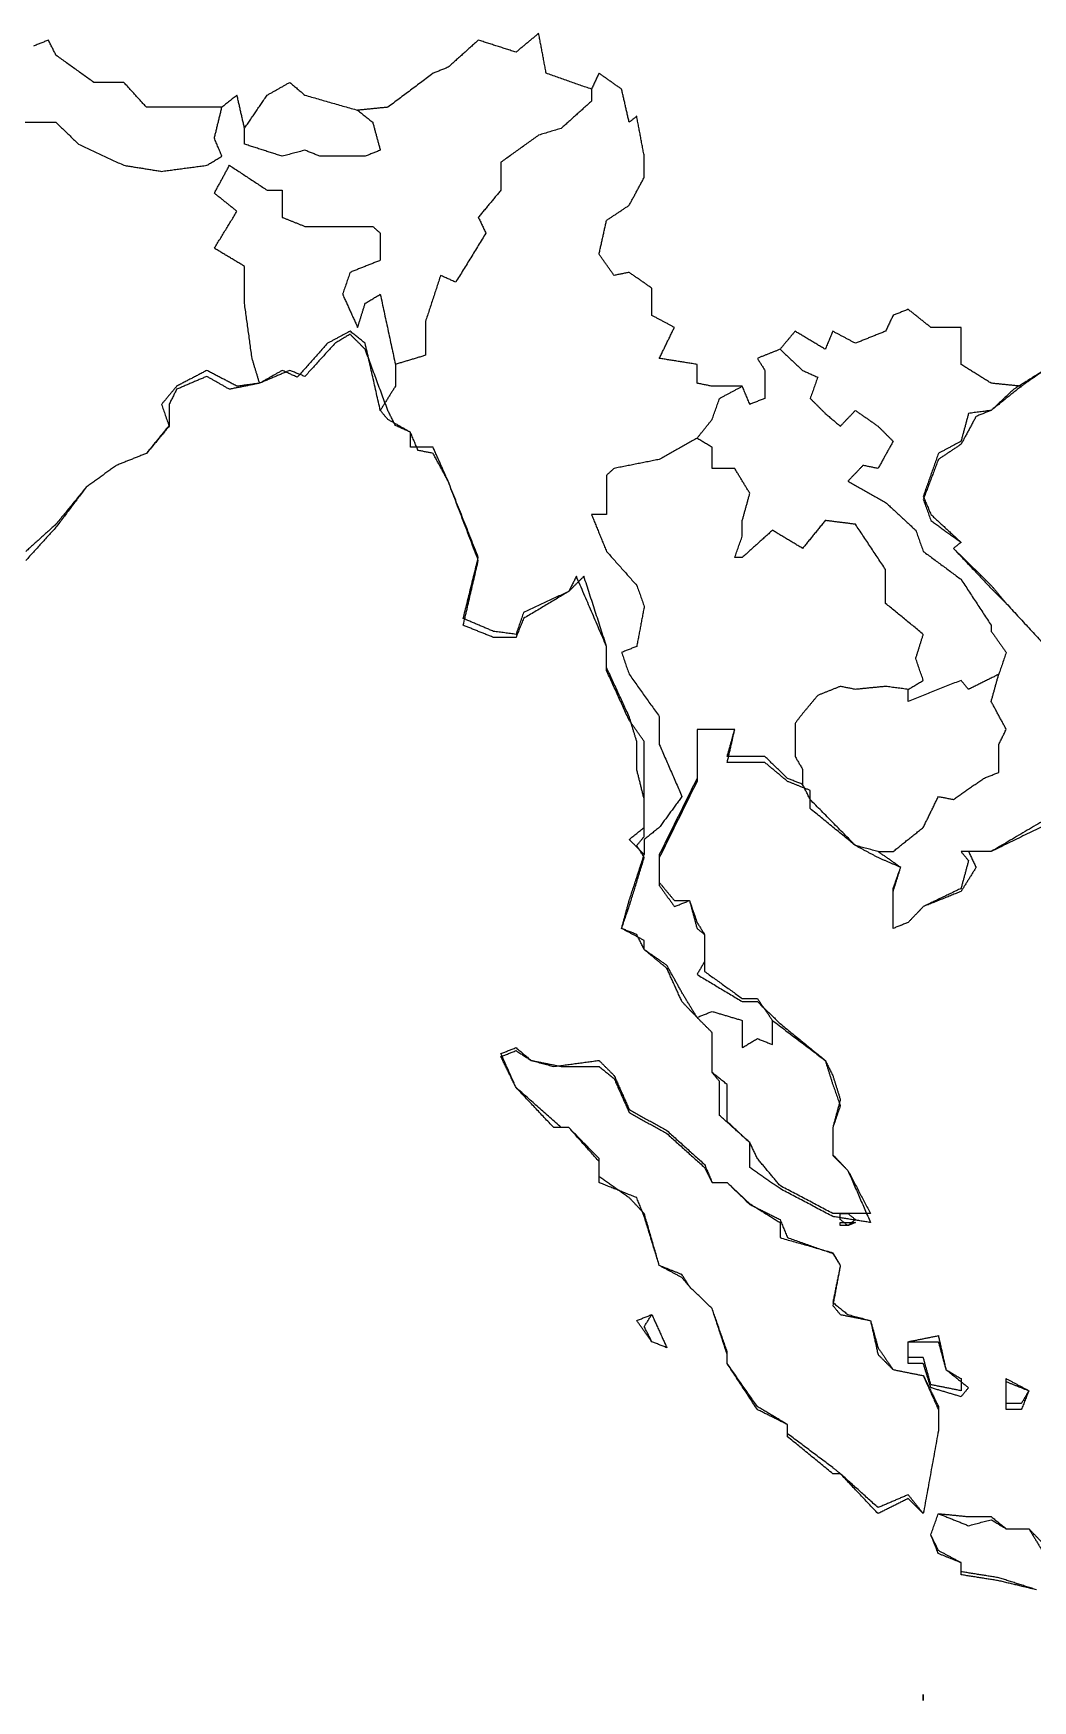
# Model space of a CAD drawing. Header units: millimetres. Extents: x 4 to 525, y -334 to -6.
# Drawn here: x 374.1 to 409.2, y -254.6 to -196.1 of the extents above; entities that cross this region are included whole.
import ezdxf

# ---------------------------------------------------------------- set-up
doc = ezdxf.new("R2010")
doc.units = ezdxf.units.MM
for name, color, linetype in [('boundaries383', 7, 'CONTINUOUS'), ('boundaries384', 7, 'CONTINUOUS'), ('boundaries393', 7, 'CONTINUOUS'), ('boundaries402', 7, 'CONTINUOUS'), ('boundaries403', 7, 'CONTINUOUS'), ('boundaries404', 7, 'CONTINUOUS'), ('boundaries406', 7, 'CONTINUOUS'), ('boundaries408', 7, 'CONTINUOUS'), ('boundaries410', 7, 'CONTINUOUS'), ('boundaries414', 7, 'CONTINUOUS'), ('boundaries419', 7, 'CONTINUOUS'), ('boundaries426', 7, 'CONTINUOUS'), ('boundaries440', 7, 'CONTINUOUS'), ('boundaries446', 7, 'CONTINUOUS'), ('boundaries447', 7, 'CONTINUOUS'), ('boundaries451', 7, 'CONTINUOUS'), ('boundaries458', 7, 'CONTINUOUS'), ('boundaries459', 7, 'CONTINUOUS'), ('boundaries463', 7, 'CONTINUOUS'), ('boundaries467', 7, 'CONTINUOUS'), ('boundaries471', 7, 'CONTINUOUS'), ('boundaries472', 7, 'CONTINUOUS'), ('boundaries474', 7, 'CONTINUOUS'), ('boundaries475', 7, 'CONTINUOUS'), ('boundaries478', 7, 'CONTINUOUS'), ('boundaries479', 7, 'CONTINUOUS'), ('boundaries482', 7, 'CONTINUOUS'), ('boundaries538', 7, 'CONTINUOUS'), ('boundaries539', 7, 'CONTINUOUS'), ('boundaries541', 7, 'CONTINUOUS'), ('boundaries552', 7, 'CONTINUOUS'), ('boundaries579', 7, 'CONTINUOUS'), ('boundaries610', 7, 'CONTINUOUS'), ('boundaries637', 7, 'CONTINUOUS'), ('boundaries639', 7, 'CONTINUOUS'), ('boundaries641', 7, 'CONTINUOUS'), ('boundaries646', 7, 'CONTINUOUS'), ('boundaries689', 7, 'CONTINUOUS'), ('boundaries704', 7, 'CONTINUOUS'), ('boundaries711', 7, 'CONTINUOUS'), ('boundaries715', 7, 'CONTINUOUS'), ('boundaries738', 7, 'CONTINUOUS'), ('boundaries762', 7, 'CONTINUOUS'), ('mapOutline041', 7, 'CONTINUOUS'), ('mapOutline059', 7, 'CONTINUOUS'), ('mapOutline068', 7, 'CONTINUOUS'), ('mapOutline069', 7, 'CONTINUOUS'), ('mapOutline071', 7, 'CONTINUOUS'), ('mapOutline082', 7, 'CONTINUOUS'), ('mapOutline092', 7, 'CONTINUOUS'), ('mapOutline279', 7, 'CONTINUOUS')]:
    doc.layers.add(name, color=color, linetype=linetype)

msp = doc.modelspace()

# ---------------------------------------------------------------- linework, layer by layer
at = {"layer": 'boundaries383'}
for points in [[(380.471, -199.76), (380.735, -198.676)], [(372.798, -199.205), (374.915, -199.205)], [(374.915, -199.205), (375.708, -199.972)], [(375.708, -199.972), (377.296, -200.713)], [(380.735, -200.395), (380.471, -199.76)], [(380.206, -200.713), (380.735, -200.395)], [(377.296, -200.713), (378.619, -200.925)], [(378.619, -200.925), (380.206, -200.713)]]:
    msp.add_open_spline(points, degree=1, dxfattribs=at)
at = {"layer": 'boundaries384'}
for points in [[(374.65, -196.321), (374.121, -196.532)], [(374.915, -196.85), (374.65, -196.321)], [(376.238, -197.802), (374.915, -196.85)], [(377.296, -197.802), (376.237, -197.802)], [(378.09, -198.676), (377.296, -197.802)], [(380.735, -198.676), (378.09, -198.676)]]:
    msp.add_open_spline(points, degree=1, dxfattribs=at)
at = {"layer": 'boundaries393'}
for points in [[(389.731, -196.321), (388.673, -197.273)], [(391.054, -196.744), (389.731, -196.321)], [(391.848, -196.083), (391.054, -196.744)], [(392.113, -197.485), (391.848, -196.083)], [(388.144, -197.485), (386.556, -198.676)], [(388.673, -197.273), (388.144, -197.485)], [(393.7, -198.041), (392.113, -197.485)], [(386.556, -198.676), (385.498, -198.781)]]:
    msp.add_open_spline(points, degree=1, dxfattribs=at)
at = {"layer": 'boundaries402'}
for points in [[(393.965, -197.485), (393.7, -198.041)], [(394.758, -198.041), (393.965, -197.485)]]:
    msp.add_open_spline(points, degree=1, dxfattribs=at)
at = {"layer": 'boundaries403'}
for points in [[(381.529, -199.416), (382.323, -198.252)], [(382.323, -198.252), (383.117, -197.802)], [(383.117, -197.802), (383.646, -198.252)], [(383.646, -198.252), (385.498, -198.781)]]:
    msp.add_open_spline(points, degree=1, dxfattribs=at)
at = {"layer": 'boundaries404'}
for points in [[(393.7, -198.041), (393.7, -198.464)], [(393.7, -198.464), (392.642, -199.416)], [(392.642, -199.416), (391.848, -199.655)], [(391.848, -199.655), (390.525, -200.607)], [(390.525, -200.607), (390.525, -201.586)], [(390.525, -201.586), (389.731, -202.539)], [(389.731, -202.539), (389.996, -203.094)], [(389.996, -203.094), (388.938, -204.814)], [(388.408, -204.576), (387.879, -206.19)], [(388.938, -204.814), (388.408, -204.576)], [(387.879, -206.19), (387.879, -207.38)], [(387.879, -207.38), (386.821, -207.698)]]:
    msp.add_open_spline(points, degree=1, dxfattribs=at)
at = {"layer": 'boundaries406'}
for points in [[(395.023, -199.205), (394.758, -198.041)], [(395.288, -198.993), (395.023, -199.205)], [(395.552, -200.395), (395.288, -198.993)], [(395.552, -201.136), (395.552, -200.395)], [(395.023, -202.115), (395.552, -201.136)], [(394.229, -202.644), (395.023, -202.115)], [(393.965, -203.835), (394.229, -202.644)], [(394.494, -204.576), (393.965, -203.835)], [(395.023, -204.47), (394.494, -204.576)], [(395.817, -205.026), (395.023, -204.47)], [(395.817, -205.978), (395.817, -205.026)], [(396.61, -206.401), (395.817, -205.978)], [(396.081, -207.486), (396.61, -206.401)], [(397.404, -207.698), (396.081, -207.486)], [(397.404, -208.359), (397.404, -207.698)], [(397.933, -208.465), (397.404, -208.359)], [(398.992, -208.465), (397.933, -208.465)]]:
    msp.add_open_spline(points, degree=1, dxfattribs=at)
at = {"layer": 'boundaries408'}
for points in [[(381.265, -198.252), (380.735, -198.676)], [(381.529, -199.416), (381.265, -198.252)]]:
    msp.add_open_spline(points, degree=1, dxfattribs=at)
at = {"layer": 'boundaries410'}
for points in [[(385.498, -198.781), (386.027, -199.205)], [(386.027, -199.205), (386.292, -200.184)]]:
    msp.add_open_spline(points, degree=1, dxfattribs=at)
at = {"layer": 'boundaries414'}
for points in [[(381.529, -199.972), (381.529, -199.416)], [(382.852, -200.395), (381.529, -199.972)], [(383.646, -200.184), (382.852, -200.395)], [(384.175, -200.395), (383.646, -200.184)], [(385.762, -200.395), (384.175, -200.395)], [(386.292, -200.184), (385.762, -200.395)]]:
    msp.add_open_spline(points, degree=1, dxfattribs=at)
at = {"layer": 'boundaries419'}
for points in [[(380.471, -201.692), (381, -200.713)], [(381, -200.713), (382.323, -201.586)], [(381.265, -202.327), (380.471, -201.692)], [(382.323, -201.586), (382.852, -201.586)], [(382.852, -201.586), (382.852, -202.539)], [(380.471, -203.623), (381.265, -202.327)], [(381.529, -204.258), (380.471, -203.623)], [(381.529, -205.555), (381.529, -204.258)], [(381.794, -207.486), (381.529, -205.555)], [(382.058, -208.359), (381.794, -207.486)]]:
    msp.add_open_spline(points, degree=1, dxfattribs=at)
at = {"layer": 'boundaries426'}
for points in [[(382.852, -202.539), (383.646, -202.856)], [(383.646, -202.856), (386.027, -202.856)], [(386.027, -202.856), (386.292, -203.094)], [(386.292, -203.094), (386.292, -204.047)], [(386.292, -204.047), (385.233, -204.47)], [(385.233, -204.47), (384.969, -205.237)], [(384.969, -205.237), (385.498, -206.401)], [(385.762, -205.555), (386.292, -205.237)], [(386.292, -205.237), (386.821, -207.698)], [(385.498, -206.401), (385.763, -205.555)]]:
    msp.add_open_spline(points, degree=1, dxfattribs=at)
at = {"layer": 'boundaries440'}
for points in [[(380.206, -207.91), (379.148, -208.465)], [(381.265, -208.465), (380.206, -207.91)], [(379.148, -208.465), (378.619, -209.1)], [(382.058, -208.359), (381.265, -208.465)], [(378.619, -209.1), (378.883, -209.868)], [(378.883, -209.868), (378.09, -210.82)], [(378.09, -210.82), (377.031, -211.243)], [(377.031, -211.243), (375.973, -212.011)], [(375.973, -212.011), (374.915, -213.307)], [(374.915, -213.307), (373.856, -214.26)]]:
    msp.add_open_spline(points, degree=1, dxfattribs=at)
at = {"layer": 'boundaries446'}
for points in [[(405.606, -206.401), (404.812, -205.766)], [(406.665, -206.401), (405.606, -206.401)], [(406.665, -207.698), (406.665, -206.401)], [(407.723, -208.359), (406.665, -207.698)], [(408.781, -208.465), (407.723, -208.359)]]:
    msp.add_open_spline(points, degree=1, dxfattribs=at)
at = {"layer": 'boundaries447'}
for points in [[(404.812, -205.766), (404.283, -205.978)], [(404.283, -205.978), (404.019, -206.534)], [(400.844, -206.534), (400.315, -207.169)], [(401.902, -207.169), (400.844, -206.534)], [(402.167, -206.534), (401.902, -207.169)], [(402.96, -206.957), (402.167, -206.534)], [(404.019, -206.534), (402.96, -206.957)]]:
    msp.add_open_spline(points, degree=1, dxfattribs=at)
at = {"layer": 'boundaries451'}
for points in [[(384.44, -206.957), (383.381, -208.148)], [(385.233, -206.534), (384.44, -206.957)], [(385.763, -206.957), (385.233, -206.534)], [(386.292, -209.312), (385.762, -206.957)], [(382.852, -207.91), (382.058, -208.359)], [(383.381, -208.148), (382.852, -207.91)]]:
    msp.add_open_spline(points, degree=1, dxfattribs=at)
at = {"layer": 'boundaries458'}
for points in [[(400.315, -207.169), (401.108, -207.91)], [(401.108, -207.91), (401.638, -208.148)], [(401.638, -208.148), (401.373, -208.889)]]:
    msp.add_open_spline(points, degree=1, dxfattribs=at)
at = {"layer": 'boundaries459'}
for points in [[(400.315, -207.169), (399.521, -207.486)], [(399.521, -207.486), (399.785, -207.91)], [(399.785, -207.91), (399.785, -208.889)], [(399.256, -209.1), (398.992, -208.465)], [(399.785, -208.889), (399.256, -209.1)]]:
    msp.add_open_spline(points, degree=1, dxfattribs=at)
at = {"layer": 'boundaries463'}
msp.add_open_spline([(409.575, -207.91), (408.781, -208.465)], degree=1, dxfattribs=at)
at = {"layer": 'boundaries467'}
for points in [[(386.821, -207.698), (386.821, -208.465)], [(386.821, -208.465), (386.292, -209.312)]]:
    msp.add_open_spline(points, degree=1, dxfattribs=at)
at = {"layer": 'boundaries471'}
for points in [[(398.198, -208.889), (398.992, -208.465)], [(397.933, -209.629), (398.198, -208.889)], [(397.404, -210.291), (397.933, -209.629)]]:
    msp.add_open_spline(points, degree=1, dxfattribs=at)
at = {"layer": 'boundaries472'}
for points in [[(408.781, -208.465), (407.723, -209.312)], [(406.929, -209.418), (406.665, -210.397)], [(407.723, -209.312), (406.929, -209.418)], [(406.665, -210.397), (405.871, -210.82)], [(405.871, -210.82), (405.342, -212.328)], [(405.342, -212.328), (405.606, -212.963)], [(405.606, -212.963), (406.665, -213.942)], [(406.665, -213.942), (406.4, -214.154)], [(406.4, -214.154), (407.723, -215.45)], [(407.723, -215.45), (408.252, -216.085)], [(408.252, -216.085), (409.84, -217.805)], [(410.104, -223.388), (407.723, -224.79)], [(404.548, -225.346), (403.754, -224.79)], [(407.723, -224.79), (406.665, -224.79)], [(406.665, -224.79), (406.929, -225.108)], [(406.929, -225.108), (406.665, -226.086)], [(404.283, -226.086), (404.548, -225.346)], [(404.283, -227.489), (404.283, -226.086)], [(406.665, -226.086), (405.342, -226.721)], [(405.342, -226.721), (404.813, -227.277)], [(404.813, -227.277), (404.283, -227.489)]]:
    msp.add_open_spline(points, degree=1, dxfattribs=at)
at = {"layer": 'boundaries474'}
for points in [[(401.373, -208.889), (401.902, -209.418)], [(401.902, -209.418), (402.431, -209.868)], [(402.431, -209.868), (402.96, -209.312)], [(402.96, -209.312), (403.754, -209.868)], [(403.754, -209.868), (404.283, -210.397)], [(404.283, -210.397), (403.754, -211.349)], [(403.225, -211.243), (402.696, -211.799)], [(403.754, -211.349), (403.225, -211.243)], [(402.696, -211.799), (404.019, -212.54)], [(404.019, -212.54), (405.077, -213.519)], [(405.077, -213.519), (405.342, -214.26)], [(405.342, -214.26), (406.665, -215.239)], [(406.665, -215.239), (407.723, -216.853)], [(407.723, -216.853), (407.723, -217.064)], [(407.723, -217.064), (408.252, -217.805)], [(408.252, -217.805), (407.988, -218.572)]]:
    msp.add_open_spline(points, degree=1, dxfattribs=at)
at = {"layer": 'boundaries475'}
for points in [[(386.556, -209.629), (386.292, -209.312)], [(387.35, -210.079), (386.556, -209.629)], [(387.35, -210.608), (387.35, -210.079)], [(388.144, -210.608), (387.35, -210.608)], [(388.673, -211.799), (388.144, -210.608)], [(389.731, -214.471), (388.673, -211.799)], [(389.202, -216.614), (389.731, -214.471)], [(393.171, -215.133), (392.906, -215.662)], [(394.229, -217.593), (393.171, -215.133)], [(392.906, -215.662), (391.319, -216.403)], [(391.319, -216.403), (391.054, -217.17)], [(390.26, -217.064), (389.202, -216.614)], [(391.054, -217.17), (390.26, -217.064)], [(394.229, -218.334), (394.229, -217.593)], [(395.023, -220.054), (394.229, -218.334)], [(395.288, -220.927), (395.023, -220.054)], [(395.288, -221.906), (395.288, -220.927)], [(395.552, -222.964), (395.288, -221.906)], [(395.552, -223.943), (395.552, -222.964)], [(395.023, -224.367), (395.552, -223.943)], [(395.552, -224.896), (395.023, -224.367)]]:
    msp.add_open_spline(points, degree=1, dxfattribs=at)
at = {"layer": 'boundaries478'}
msp.add_open_spline([(397.933, -210.608), (397.404, -210.291)], degree=1, dxfattribs=at)
at = {"layer": 'boundaries479'}
for points in [[(397.404, -210.291), (396.081, -211.032)], [(396.081, -211.032), (394.494, -211.349)], [(394.494, -211.349), (394.229, -211.587)], [(394.229, -211.587), (394.229, -212.963)], [(394.229, -212.963), (393.7, -212.963)], [(393.7, -212.963), (394.229, -214.26)], [(394.229, -214.26), (395.288, -215.45)], [(395.288, -215.45), (395.552, -216.191)], [(395.552, -216.191), (395.288, -217.593)], [(395.288, -217.593), (394.758, -217.805)], [(394.758, -217.805), (395.023, -218.572)], [(395.023, -218.572), (396.081, -220.054)], [(396.081, -220.054), (396.081, -221.033)], [(396.081, -221.033), (396.875, -222.859)], [(396.875, -222.859), (396.081, -223.943)], [(396.081, -223.943), (395.552, -224.367)], [(395.552, -224.367), (395.552, -224.896)]]:
    msp.add_open_spline(points, degree=1, dxfattribs=at)
at = {"layer": 'boundaries482'}
for points in [[(397.933, -211.349), (397.933, -210.608)], [(398.727, -211.349), (397.933, -211.349)], [(399.256, -212.222), (398.727, -211.349)], [(398.992, -213.175), (399.256, -212.222)], [(398.992, -213.73), (398.992, -213.175)], [(400.05, -213.519), (398.992, -214.471)], [(401.108, -214.154), (400.05, -213.519)], [(401.902, -213.175), (401.108, -214.154)], [(402.96, -213.307), (401.902, -213.175)], [(404.019, -214.895), (402.96, -213.307)], [(398.727, -214.471), (398.992, -213.73)], [(398.992, -214.471), (398.727, -214.471)], [(404.019, -216.085), (404.019, -214.895)], [(405.342, -217.17), (404.019, -216.085)], [(405.077, -218.017), (405.342, -217.17)], [(405.342, -218.784), (405.077, -218.017)], [(404.812, -219.101), (405.342, -218.784)]]:
    msp.add_open_spline(points, degree=1, dxfattribs=at)
at = {"layer": 'boundaries538'}
for points in [[(407.723, -219.525), (407.988, -218.572)], [(408.252, -220.504), (407.723, -219.525)], [(407.988, -221.033), (408.252, -220.504)], [(407.988, -222.012), (407.988, -221.033)], [(406.4, -222.964), (407.458, -222.224)], [(407.458, -222.224), (407.988, -222.012)], [(405.342, -223.943), (405.871, -222.859)], [(405.871, -222.859), (406.4, -222.964)], [(404.283, -224.79), (405.342, -223.943)], [(403.754, -224.79), (404.283, -224.79)]]:
    msp.add_open_spline(points, degree=1, dxfattribs=at)
at = {"layer": 'boundaries539'}
for points in [[(406.665, -218.784), (404.812, -219.525)], [(406.929, -219.101), (406.665, -218.784)], [(407.988, -218.572), (406.929, -219.101)], [(404.812, -219.525), (404.812, -219.101)]]:
    msp.add_open_spline(points, degree=1, dxfattribs=at)
at = {"layer": 'boundaries541'}
for points in [[(401.638, -219.313), (401.108, -219.948)], [(402.431, -218.996), (401.637, -219.313)], [(402.96, -219.101), (402.431, -218.996)], [(404.019, -218.996), (402.96, -219.101)], [(404.812, -219.101), (404.019, -218.996)], [(401.108, -219.948), (400.844, -220.292)], [(400.844, -220.292), (400.844, -221.456)], [(400.844, -221.456), (401.108, -221.906)], [(401.108, -221.906), (401.108, -222.224)], [(401.108, -222.224), (401.108, -222.435)]]:
    msp.add_open_spline(points, degree=1, dxfattribs=at)
at = {"layer": 'boundaries552'}
for points in [[(398.727, -220.504), (397.404, -220.504)], [(397.404, -220.504), (397.404, -222.224)], [(398.462, -221.456), (398.727, -220.504)], [(399.785, -221.456), (398.462, -221.456)], [(400.579, -222.224), (399.785, -221.456)], [(397.404, -222.224), (396.081, -224.896)], [(401.108, -222.435), (400.579, -222.224)], [(396.081, -224.896), (396.081, -225.875)], [(396.081, -225.875), (396.61, -226.51)], [(396.61, -226.51), (397.14, -226.51)], [(397.14, -226.51), (397.404, -227.277)], [(397.404, -227.277), (397.669, -227.7)], [(397.669, -227.7), (397.669, -228.679)], [(397.669, -228.679), (397.669, -228.997)], [(397.669, -228.997), (398.992, -229.949)], [(398.992, -229.949), (399.521, -229.949)], [(399.521, -229.949), (400.05, -230.717)]]:
    msp.add_open_spline(points, degree=1, dxfattribs=at)
at = {"layer": 'boundaries579'}
for points in [[(401.373, -222.964), (401.108, -222.435)], [(402.96, -224.578), (401.373, -222.964)], [(403.754, -224.79), (402.96, -224.578)]]:
    msp.add_open_spline(points, degree=1, dxfattribs=at)
at = {"layer": 'boundaries610'}
for points in [[(395.023, -226.51), (395.552, -224.896)], [(394.758, -227.489), (395.023, -226.51)], [(395.288, -227.7), (394.758, -227.489)], [(395.552, -228.23), (395.288, -227.7)], [(396.346, -228.785), (395.552, -228.23)], [(396.875, -229.738), (396.346, -228.785)], [(397.404, -230.611), (396.875, -229.738)]]:
    msp.add_open_spline(points, degree=1, dxfattribs=at)
at = {"layer": 'boundaries637'}
for points in [[(397.404, -230.611), (397.933, -230.399)], [(397.933, -230.399), (398.992, -230.717)]]:
    msp.add_open_spline(points, degree=1, dxfattribs=at)
at = {"layer": 'boundaries639'}
for points in [[(397.933, -231.14), (397.404, -230.611)], [(400.05, -230.717), (401.902, -232.119)], [(397.933, -232.542), (397.933, -231.14)], [(401.902, -232.119), (402.167, -232.648)], [(398.198, -232.86), (397.933, -232.542)], [(402.167, -232.648), (402.431, -233.495)], [(398.198, -234.05), (398.198, -232.86)], [(402.431, -233.495), (402.167, -234.474)], [(399.256, -235.003), (398.198, -234.05)], [(402.167, -234.474), (402.167, -235.453)], [(399.521, -235.559), (399.256, -235.003)], [(400.315, -236.511), (399.521, -235.559)], [(402.167, -235.453), (402.696, -235.982)], [(402.696, -235.982), (403.49, -237.49)], [(402.167, -237.49), (400.315, -236.511)], [(403.49, -237.49), (402.167, -237.49)]]:
    msp.add_open_spline(points, degree=1, dxfattribs=at)
at = {"layer": 'boundaries641'}
for points in [[(398.992, -230.717), (398.992, -231.669)], [(400.05, -231.563), (400.05, -230.717)], [(398.992, -231.669), (399.521, -231.352)], [(399.521, -231.352), (400.05, -231.563)]]:
    msp.add_open_spline(points, degree=1, dxfattribs=at)
at = {"layer": 'boundaries646'}
for points in [[(390.525, -231.881), (391.054, -231.669)], [(391.054, -233.071), (390.525, -231.881)], [(391.054, -231.669), (391.583, -232.119)], [(391.583, -232.119), (392.377, -232.331)], [(392.377, -232.331), (393.965, -232.119)], [(393.965, -232.119), (394.494, -232.648)], [(394.494, -232.648), (395.023, -233.839)], [(392.377, -234.474), (391.054, -233.071)], [(395.023, -233.839), (396.346, -234.58)], [(392.906, -234.474), (392.377, -234.474)], [(393.965, -235.559), (392.906, -234.474)], [(396.346, -234.58), (397.669, -235.77)], [(393.965, -236.194), (393.965, -235.559)], [(395.023, -236.934), (393.965, -236.194)], [(397.669, -235.77), (397.933, -236.405)], [(397.933, -236.405), (398.462, -236.405)], [(398.462, -236.405), (399.256, -237.172)], [(395.552, -237.49), (395.023, -236.934)], [(396.081, -239.316), (395.552, -237.49)], [(399.256, -237.172), (400.315, -237.702)], [(400.315, -237.702), (400.579, -238.337)], [(400.579, -238.337), (402.167, -238.892)], [(402.167, -238.892), (402.431, -239.316)], [(396.875, -239.633), (396.081, -239.316)], [(397.14, -240.056), (396.875, -239.633)], [(402.431, -239.316), (402.167, -240.612)], [(397.933, -240.824), (397.14, -240.056)], [(398.462, -242.332), (397.933, -240.824)], [(402.167, -240.612), (402.696, -241.035)], [(402.696, -241.035), (403.49, -241.247)], [(403.49, -241.247), (403.754, -242.2)], [(398.462, -242.755), (398.462, -242.332)], [(399.521, -244.263), (398.462, -242.755)], [(403.754, -242.2), (404.283, -242.967)], [(404.283, -242.967), (405.342, -243.179)], [(405.342, -243.179), (405.871, -244.263)], [(400.579, -244.898), (399.521, -244.263)], [(405.871, -244.263), (405.871, -245.11)], [(400.579, -245.216), (400.579, -244.898)], [(405.871, -245.11), (405.342, -248.02)], [(402.167, -246.406), (400.579, -245.216)], [(402.431, -246.618), (402.167, -246.406)], [(403.754, -247.809), (402.431, -246.618)], [(404.812, -247.359), (403.754, -247.809)], [(405.342, -248.02), (404.812, -247.359)]]:
    msp.add_open_spline(points, degree=1, dxfattribs=at)
at = {"layer": 'boundaries689'}
for points in [[(402.431, -237.702), (402.431, -237.49)], [(402.431, -237.49), (402.696, -237.49)], [(402.696, -237.49), (402.96, -237.702)], [(402.696, -237.913), (402.431, -237.702)], [(402.96, -237.702), (402.696, -237.913)]]:
    msp.add_open_spline(points, degree=1, dxfattribs=at)
at = {"layer": 'boundaries704'}
for points in [[(395.287, -241.247), (395.817, -241.035)], [(395.817, -241.988), (395.287, -241.247)], [(395.817, -241.035), (396.346, -242.2)], [(396.346, -242.2), (395.817, -241.988)]]:
    msp.add_open_spline(points, degree=1, dxfattribs=at)
at = {"layer": 'boundaries711'}
for points in [[(404.812, -241.988), (405.871, -241.776)], [(404.812, -242.544), (404.812, -241.988)], [(405.871, -241.776), (406.135, -242.967)], [(405.342, -242.544), (404.812, -242.544)], [(405.606, -243.496), (405.342, -242.544)], [(406.135, -242.967), (406.665, -243.284)], [(406.665, -243.284), (406.665, -243.708)], [(406.665, -243.708), (405.606, -243.496)]]:
    msp.add_open_spline(points, degree=1, dxfattribs=at)
at = {"layer": 'boundaries715'}
for points in [[(408.252, -244.158), (408.252, -243.284)], [(408.252, -243.284), (409.046, -243.708)], [(409.046, -243.708), (408.781, -244.158)], [(408.781, -244.158), (408.252, -244.158)]]:
    msp.add_open_spline(points, degree=1, dxfattribs=at)
at = {"layer": 'boundaries738'}
for points in [[(405.606, -248.761), (405.871, -248.02)], [(405.871, -248.02), (406.929, -248.126)], [(406.929, -248.126), (407.723, -248.126)], [(407.723, -248.126), (408.252, -248.55)], [(408.252, -248.55), (409.046, -248.55)], [(409.046, -248.55), (409.575, -249.105)], [(405.871, -249.317), (405.606, -248.761)], [(406.665, -249.74), (405.871, -249.317)], [(406.665, -250.058), (406.665, -249.74)], [(407.988, -250.269), (406.665, -250.058)], [(409.31, -250.693), (407.987, -250.269)]]:
    msp.add_open_spline(points, degree=1, dxfattribs=at)
at = {"layer": 'boundaries762'}
for points in [[(405.342, -254.582), (405.342, -254.37)], [(405.342, -254.37), (405.342, -254.582)]]:
    msp.add_open_spline(points, degree=1, dxfattribs=at)
at = {"layer": 'mapOutline041'}
for points in [[(405.342, -254.582), (405.342, -254.37)], [(405.342, -254.37), (405.342, -254.582)]]:
    msp.add_open_spline(points, degree=1, dxfattribs=at)
at = {"layer": 'mapOutline059'}
for points in [[(405.606, -248.761), (405.871, -248.02)], [(405.871, -248.02), (406.929, -248.444)], [(406.929, -248.444), (407.723, -248.232)], [(407.723, -248.232), (408.252, -248.55)], [(408.252, -248.55), (409.046, -248.55)], [(409.046, -248.55), (409.575, -249.423)], [(405.871, -249.423), (405.606, -248.761)], [(406.665, -249.74), (405.871, -249.423)], [(406.665, -250.164), (406.665, -249.74)], [(407.988, -250.375), (406.665, -250.164)], [(409.31, -250.693), (407.987, -250.375)]]:
    msp.add_open_spline(points, degree=1, dxfattribs=at)
at = {"layer": 'mapOutline068'}
for points in [[(408.252, -244.369), (408.252, -243.39)], [(408.252, -243.39), (409.046, -243.708)], [(409.046, -243.708), (408.781, -244.369)], [(408.781, -244.369), (408.252, -244.369)]]:
    msp.add_open_spline(points, degree=1, dxfattribs=at)
at = {"layer": 'mapOutline069'}
for points in [[(404.812, -242.755), (404.812, -241.988)], [(404.812, -241.988), (405.871, -241.988)], [(405.871, -241.988), (406.135, -242.967)], [(405.342, -242.755), (404.812, -242.755)], [(405.606, -243.602), (405.342, -242.755)], [(406.135, -242.967), (406.929, -243.602)], [(406.665, -243.919), (405.606, -243.602)], [(406.929, -243.602), (406.665, -243.919)]]:
    msp.add_open_spline(points, degree=1, dxfattribs=at)
at = {"layer": 'mapOutline071'}
for points in [[(395.552, -241.459), (395.817, -241.035)], [(395.817, -241.988), (395.552, -241.459)], [(395.817, -241.035), (396.346, -242.2)], [(396.346, -242.2), (395.817, -241.988)]]:
    msp.add_open_spline(points, degree=1, dxfattribs=at)
at = {"layer": 'mapOutline082'}
for points in [[(402.431, -237.913), (402.431, -237.808)], [(402.431, -237.808), (402.696, -237.808)], [(402.696, -237.913), (402.431, -237.913)], [(402.96, -237.808), (402.696, -237.913)], [(402.696, -237.808), (402.96, -237.808)]]:
    msp.add_open_spline(points, degree=1, dxfattribs=at)
at = {"layer": 'mapOutline092'}
for points in [[(390.525, -231.987), (391.054, -231.775)], [(391.054, -233.071), (390.525, -231.987)], [(391.054, -231.775), (391.583, -232.119)], [(391.583, -232.119), (392.642, -232.331)], [(392.642, -232.331), (393.965, -232.331)], [(393.965, -232.331), (394.494, -232.754)], [(394.494, -232.754), (395.023, -233.945)], [(392.642, -234.474), (391.054, -233.071)], [(395.023, -233.945), (396.346, -234.685)], [(392.906, -234.474), (392.642, -234.474)], [(393.965, -235.664), (392.906, -234.474)], [(396.346, -234.685), (397.669, -235.876)], [(393.965, -236.405), (393.965, -235.664)], [(397.669, -235.876), (397.933, -236.405)], [(395.288, -236.934), (393.965, -236.405)], [(397.933, -236.405), (398.462, -236.405)], [(398.462, -236.405), (399.256, -237.146)], [(395.552, -237.596), (395.288, -236.934)], [(399.256, -237.146), (400.315, -237.807)], [(396.081, -239.316), (395.552, -237.596)], [(400.315, -237.807), (400.315, -238.337)], [(400.315, -238.337), (402.167, -238.866)], [(402.167, -238.866), (402.431, -239.316)], [(396.875, -239.739), (396.081, -239.316)], [(397.14, -240.056), (396.875, -239.739)], [(402.431, -239.316), (402.167, -240.718)], [(397.933, -240.824), (397.14, -240.056)], [(398.462, -242.438), (397.933, -240.824)], [(402.167, -240.718), (402.431, -241.035)], [(402.431, -241.035), (403.49, -241.247)], [(403.49, -241.247), (403.754, -242.438)], [(398.462, -242.755), (398.462, -242.438)], [(399.521, -244.369), (398.462, -242.755)], [(403.754, -242.438), (404.283, -242.967)], [(404.283, -242.967), (405.342, -243.179)], [(405.342, -243.179), (405.871, -244.369)], [(400.579, -244.898), (399.521, -244.369)], [(405.871, -244.369), (405.871, -245.11)], [(400.579, -245.322), (400.579, -244.898)], [(405.871, -245.11), (405.342, -248.02)], [(402.167, -246.618), (400.579, -245.322)], [(402.431, -246.618), (402.167, -246.618)], [(403.754, -248.02), (402.431, -246.618)], [(404.812, -247.491), (403.754, -248.02)], [(405.342, -248.02), (404.812, -247.491)]]:
    msp.add_open_spline(points, degree=1, dxfattribs=at)
at = {"layer": 'mapOutline279'}
for points in [[(384.704, -206.957), (383.646, -208.121)], [(385.233, -206.64), (384.704, -206.957)], [(385.763, -207.169), (385.233, -206.64)], [(386.556, -209.312), (385.762, -207.169)], [(380.206, -208.121), (379.148, -208.571)], [(381, -208.571), (380.206, -208.121)], [(383.117, -207.91), (382.058, -208.359)], [(383.646, -208.121), (383.117, -207.91)], [(409.575, -207.91), (408.517, -208.571)], [(379.148, -208.571), (378.883, -209.1)], [(382.058, -208.359), (381, -208.571)], [(408.517, -208.571), (407.723, -209.312)], [(378.883, -209.1), (378.883, -209.841)], [(386.821, -209.841), (386.556, -209.312)], [(407.723, -209.312), (407.194, -209.524)], [(378.883, -209.841), (378.09, -210.82)], [(387.35, -210.079), (386.821, -209.841)], [(407.194, -209.524), (406.665, -210.502)], [(387.615, -210.714), (387.35, -210.079)], [(406.665, -210.502), (405.871, -211.032)], [(378.09, -210.82), (377.031, -211.243)], [(388.144, -210.82), (387.615, -210.714)], [(388.673, -211.799), (388.144, -210.82)], [(405.871, -211.032), (405.342, -212.434)], [(377.031, -211.243), (375.973, -212.011)], [(375.973, -212.011), (374.915, -213.413)], [(389.731, -214.577), (388.673, -211.799)], [(405.342, -212.434), (405.606, -213.175)], [(374.915, -213.413), (373.856, -214.577)], [(405.606, -213.175), (406.665, -213.942)], [(406.665, -213.942), (406.4, -214.154)], [(389.202, -216.852), (389.731, -214.577)], [(406.4, -214.154), (407.723, -215.556)], [(393.435, -215.133), (392.906, -215.662)], [(394.229, -217.593), (393.435, -215.133)], [(392.906, -215.662), (391.319, -216.614)], [(407.723, -215.556), (408.252, -216.085)], [(408.252, -216.085), (409.84, -217.805)], [(390.26, -217.276), (389.202, -216.852)], [(391.319, -216.614), (391.054, -217.276)], [(391.054, -217.276), (390.26, -217.276)], [(394.229, -218.44), (394.229, -217.593)], [(395.023, -220.186), (394.229, -218.44)], [(395.552, -220.927), (395.023, -220.186)], [(398.727, -220.504), (397.404, -220.504)], [(397.404, -220.504), (397.404, -222.329)], [(398.462, -221.668), (398.727, -220.504)], [(395.552, -222.118), (395.552, -220.927)], [(399.785, -221.668), (398.462, -221.668)], [(400.579, -222.329), (399.785, -221.668)], [(395.552, -223.07), (395.552, -222.118)], [(397.404, -222.329), (396.081, -225.002)], [(401.373, -222.647), (400.579, -222.329)], [(401.373, -223.282), (401.373, -222.647)], [(395.552, -224.261), (395.552, -223.07)], [(402.96, -224.578), (401.373, -223.282)], [(410.104, -223.626), (407.723, -224.79)], [(395.288, -224.578), (395.552, -224.261)], [(395.552, -225.002), (395.288, -224.578)], [(403.754, -225.002), (402.96, -224.578)], [(395.023, -226.721), (395.552, -225.002)], [(396.081, -225.002), (396.081, -225.981)], [(404.548, -225.346), (403.754, -225.002)], [(407.723, -224.79), (406.929, -224.79)], [(406.929, -224.79), (407.194, -225.346)], [(404.283, -226.192), (404.548, -225.346)], [(407.194, -225.346), (406.665, -226.192)], [(396.081, -225.981), (396.61, -226.721)], [(404.283, -227.489), (404.283, -226.192)], [(406.665, -226.192), (405.342, -226.721)], [(394.758, -227.489), (395.023, -226.721)], [(396.61, -226.721), (397.14, -226.51)], [(397.14, -226.51), (397.404, -227.489)], [(405.342, -226.721), (404.812, -227.277)], [(395.552, -227.912), (394.758, -227.489)], [(397.404, -227.489), (397.669, -227.7)], [(404.812, -227.277), (404.283, -227.489)], [(395.552, -228.23), (395.552, -227.912)], [(397.669, -227.7), (397.669, -228.653)], [(396.346, -228.891), (395.552, -228.23)], [(397.669, -228.653), (397.404, -229.103)], [(396.875, -230.055), (396.346, -228.891)], [(397.404, -229.103), (398.992, -230.055)], [(397.404, -230.611), (396.875, -230.055)], [(398.992, -230.055), (399.521, -230.055)], [(399.521, -230.055), (400.315, -230.822)], [(397.933, -231.14), (397.404, -230.611)], [(400.315, -230.822), (401.902, -232.119)], [(397.933, -232.542), (397.933, -231.14)], [(401.902, -232.119), (402.167, -232.966)], [(398.462, -232.966), (397.933, -232.542)], [(398.462, -234.262), (398.462, -232.966)], [(402.167, -232.966), (402.431, -233.706)], [(402.431, -233.706), (402.167, -234.474)], [(399.256, -235.003), (398.462, -234.262)], [(402.167, -234.474), (402.167, -235.426)], [(399.256, -235.876), (399.256, -235.003)], [(402.167, -235.426), (402.696, -235.982)], [(400.315, -236.617), (399.256, -235.876)], [(402.696, -235.982), (403.49, -237.807)], [(402.167, -237.596), (400.315, -236.617)], [(403.49, -237.807), (402.167, -237.596)]]:
    msp.add_open_spline(points, degree=1, dxfattribs=at)

doc.saveas('drawing.dxf')
